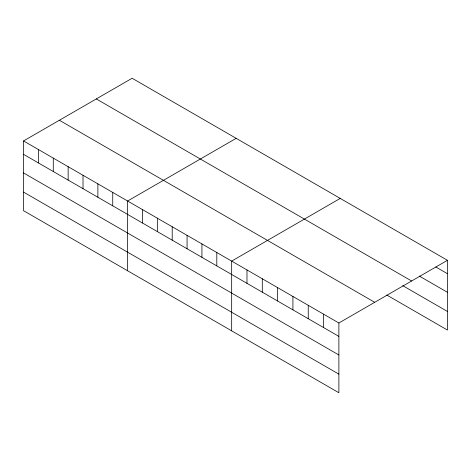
<?xml version="1.0" encoding="UTF-8"?>
<svg xmlns="http://www.w3.org/2000/svg" width="471" height="471" viewBox="0 0 471 471"><rect width="100%" height="100%" fill="white"/><g stroke="black" fill="none" stroke-linecap="round" stroke-linejoin="round"><path stroke-width="0.71" d="M23.55 140.941L338.879 322.994L338.879 392.743L23.55 210.69L23.55 140.941L132.121 78.257L447.45 260.31L447.45 330.059L386.797 295.04M236.183 138.333L127.606 201.017L127.606 270.766M340.239 198.409L231.667 261.093L231.667 330.848M338.879 322.994L447.45 260.31M435.81 266.986L447.45 273.704M419.267 276.035L447.45 292.303M96.296 98.939L411.619 280.993M402.729 285.644L447.45 311.461M59.381 120.252L374.704 302.305M23.55 154.341L338.879 336.388M23.55 172.934L338.879 354.987M23.55 192.097L338.879 374.145M323.559 314.151L323.559 327.545M308.246 305.308L308.246 318.708M292.927 296.465L292.927 309.865M277.613 287.622L277.613 301.022M262.3 278.779L262.3 292.179M246.981 269.936L246.981 283.336M216.801 252.515L216.801 265.909M201.935 243.931L201.935 257.325M187.069 235.347L187.069 248.747M172.203 226.763L172.203 240.163M157.338 218.185L157.338 231.579M142.472 209.601L142.472 223.001M112.74 192.433L112.74 205.833M97.88 183.855L97.88 197.249M83.014 175.271L83.014 188.671M68.148 166.687L68.148 180.087M53.282 158.103L53.282 171.503M38.416 149.525L38.416 162.919"/></g></svg>
